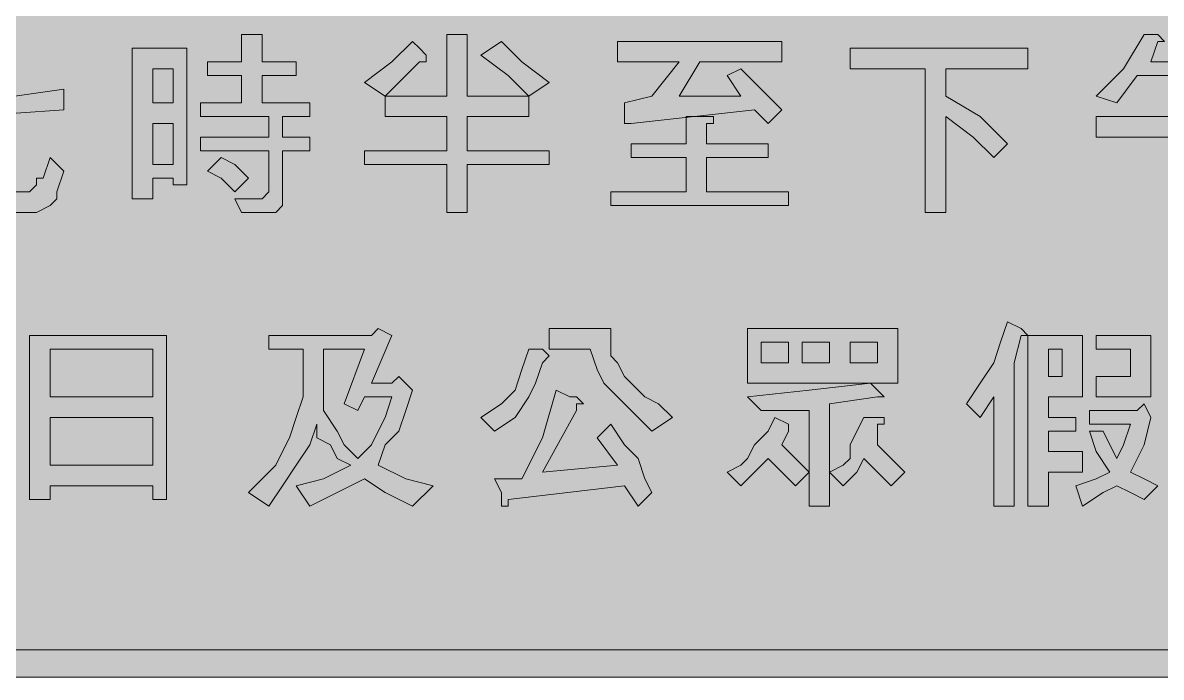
# Model space of a CAD drawing. Header units: metres. Extents: x 12 to 555, y 31 to 239.
# Drawn here: x 165.2 to 365, y 31.4 to 146.3 of the extents above; entities that cross this region are included whole.
import ezdxf

# ---------------------------------------------------------------- set-up
doc = ezdxf.new("R2010")
doc.units = ezdxf.units.M
doc.layers.add('FILL_BLACK_000000', color=7, linetype='Continuous', true_color=0x000000)
doc.layers.add('FILL_WHITE_FFFFFF', color=7, linetype='Continuous', true_color=0xffffff)

msp = doc.modelspace()

# ---------------------------------------------------------------- hatches: boundary and pattern name
at = {"layer": 'FILL_BLACK_000000', "true_color": 0x000000}
h = msp.add_hatch(color=7, dxfattribs=at)
h.dxf.hatch_style = 1
h.paths.add_polyline_path([(548.59, 238.83), (550.26, 238.29), (551.7, 237.52), (552.81, 236.64), (554.46, 233.64), (555, 232.25), (555.16, 231.49), (555.21, 230.64), (555.21, 39.84), (555, 38.73), (554.46, 37.29), (552.81, 33.84), (551.7, 32.96), (550.26, 32.19), (548.59, 31.65), (546.81, 31.44), (20.01, 31.44), (19.16, 31.49), (18.4, 31.65), (17.01, 32.19), (14.01, 33.84), (12.36, 37.29), (11.82, 38.73), (11.61, 39.84), (11.61, 230.64), (11.63, 231.54), (11.76, 232.44), (12.12, 233.34), (12.81, 234.24), (12.96, 234.99), (13.32, 235.76), (14.01, 236.64), (14.89, 237.33), (15.66, 237.69), (16.41, 237.84), (17.31, 238.53), (18.21, 238.89), (19.11, 239.02), (20.01, 239.04), (546.81, 239.04), (548.59, 238.83)])
h.paths.add_polyline_path([(18.43, 234.01), (17.82, 233.73), (17.31, 233.34), (16.92, 232.83), (16.63, 232.21), (16.47, 231.48), (16.41, 230.64), (16.41, 39.84), (16.41, 38.64), (16.56, 38.04), (16.92, 37.63), (17.21, 37.49), (17.61, 37.44), (17.66, 37.04), (17.82, 36.75), (18.36, 36.39), (19.13, 36.26), (20.01, 36.24), (546.81, 36.24), (548.01, 36.24), (548.72, 36.26), (549.21, 36.39), (549.7, 36.75), (550.41, 37.44), (551.01, 38.19), (551.42, 38.96), (551.61, 39.84), (551.61, 230.64), (551.46, 231.24), (551.1, 231.65), (550.81, 231.79), (550.41, 231.84), (550.41, 233.04), (549.51, 233.73), (548.61, 234.09), (547.71, 234.22), (546.81, 234.24), (20.01, 234.24), (19.17, 234.18), (18.43, 234.01)], flags=16)
h = msp.add_hatch(color=7, dxfattribs=at)
h.dxf.hatch_style = 1
h.paths.add_polyline_path([(155.61, 144.24), (156.81, 143.04), (155.61, 143.04), (155.61, 141.84), (155.61, 132.24), (172.41, 134.64), (172.41, 131.04), (155.61, 129.84), (155.61, 120.24), (155.61, 119.04), (155.61, 117.84), (155.61, 116.64), (156.81, 116.64), (165.21, 116.64), (166.41, 116.64), (167.61, 117.84), (167.61, 119.04), (168.81, 119.04), (170.01, 122.64), (172.41, 120.24), (171.21, 116.64), (171.21, 115.44), (170.01, 114.24), (167.61, 113.04), (166.41, 113.04), (156.81, 113.04), (154.41, 114.24), (152.01, 114.24), (152.01, 116.64), (152.01, 119.04), (152.01, 128.64), (141.21, 127.44), (141.21, 131.04), (152.01, 132.24), (152.01, 144.24), (154.41, 144.24), (155.61, 144.24)])
h = msp.add_hatch(color=7, dxfattribs=at)
h.dxf.hatch_style = 1
h.paths.add_polyline_path([(203.61, 137.04), (197.61, 137.04), (197.61, 139.44), (203.61, 139.44), (203.61, 144.24), (207.21, 144.24), (207.21, 143.04), (207.21, 139.44), (213.21, 139.44), (213.21, 137.04), (207.21, 137.04), (207.21, 132.24), (215.61, 132.24), (215.61, 129.84), (210.81, 129.84), (210.81, 126.24), (215.61, 126.24), (215.61, 123.84), (210.81, 123.84), (210.81, 116.64), (210.81, 114.24), (209.61, 113.04), (208.41, 113.04), (206.01, 113.04), (203.61, 113.04), (202.41, 115.44), (206.01, 115.44), (207.21, 115.44), (208.41, 116.64), (208.41, 117.84), (208.41, 123.84), (196.41, 123.84), (196.41, 126.24), (208.41, 126.24), (208.41, 129.84), (196.41, 129.84), (196.41, 132.24), (203.61, 132.24), (203.61, 137.04)])
h = msp.add_hatch(color=7, dxfattribs=at)
h.dxf.hatch_style = 1
h.paths.add_polyline_path([(239.61, 144.24), (242.01, 144.24), (243.21, 144.24), (243.21, 143.04), (243.21, 133.44), (254.01, 133.44), (254.01, 129.84), (243.21, 129.84), (243.21, 123.84), (257.61, 123.84), (257.61, 121.44), (243.21, 121.44), (243.21, 113.04), (239.61, 113.04), (239.61, 121.44), (225.21, 121.44), (225.21, 123.84), (239.61, 123.84), (239.61, 129.84), (228.81, 129.84), (228.81, 133.44), (239.61, 133.44), (239.61, 144.24)])
h = msp.add_hatch(color=7, dxfattribs=at)
h.dxf.hatch_style = 1
h.paths.add_polyline_path([(358.41, 138.24), (362.01, 144.24), (364.41, 144.24), (365.61, 143.04), (364.41, 143.04), (363.21, 139.44), (382.41, 139.44), (382.41, 137.04), (371.61, 137.04), (371.61, 129.84), (384.81, 129.84), (384.81, 126.24), (371.61, 126.24), (371.61, 113.04), (368.01, 113.04), (368.01, 126.24), (353.61, 126.24), (353.61, 129.84), (368.01, 129.84), (368.01, 137.04), (360.81, 137.04), (357.21, 132.24), (353.61, 133.44), (358.41, 138.24)])
h = msp.add_hatch(color=7, dxfattribs=at)
h.dxf.hatch_style = 1
h.paths.add_polyline_path([(236.01, 140.64), (236.01, 139.44), (234.81, 139.44), (232.41, 137.04), (228.81, 133.44), (225.21, 135.84), (230.01, 139.44), (233.61, 143.04), (234.81, 141.84), (236.01, 140.64)])
h = msp.add_hatch(color=7, dxfattribs=at)
h.dxf.hatch_style = 1
h.paths.add_polyline_path([(252.81, 139.44), (257.61, 135.84), (254.01, 133.44), (250.41, 137.04), (245.61, 140.64), (249.21, 143.04), (252.81, 139.44)])
h = msp.add_hatch(color=7, dxfattribs=at)
h.dxf.hatch_style = 1
h.paths.add_polyline_path([(269.61, 143.04), (298.41, 143.04), (298.41, 139.44), (284.01, 139.44), (280.41, 133.44), (291.21, 133.44), (288.81, 137.04), (291.21, 138.24), (294.81, 134.64), (298.41, 131.04), (296.01, 128.64), (293.61, 131.04), (272.01, 128.64), (270.81, 128.64), (270.81, 132.24), (275.61, 133.44), (280.41, 139.44), (269.61, 139.44), (269.61, 143.04)])
h = msp.add_hatch(color=7, dxfattribs=at)
h.dxf.hatch_style = 1
h.paths.add_polyline_path([(191.61, 117.84), (191.61, 119.04), (188.01, 119.04), (188.01, 115.44), (184.41, 115.44), (184.41, 117.84), (184.41, 141.84), (194.01, 141.84), (194.01, 117.84), (191.61, 117.84)])
h.paths.add_polyline_path([(188.01, 138.24), (188.01, 132.24), (191.61, 132.24), (191.61, 138.24), (188.01, 138.24)], flags=16)
h.paths.add_polyline_path([(191.61, 128.64), (188.01, 128.64), (188.01, 121.44), (191.61, 121.44), (191.61, 128.64)], flags=16)
h = msp.add_hatch(color=7, dxfattribs=at)
h.dxf.hatch_style = 1
h.paths.add_polyline_path([(341.61, 141.84), (341.61, 138.24), (327.21, 138.24), (327.21, 133.44), (333.21, 129.84), (338.01, 125.04), (335.61, 122.64), (332.01, 126.24), (327.21, 129.84), (327.21, 113.04), (323.61, 113.04), (323.61, 138.24), (310.41, 138.24), (310.41, 141.84), (341.61, 141.84)])
h = msp.add_hatch(color=7, dxfattribs=at)
h.dxf.hatch_style = 1
h.paths.add_polyline_path([(268.41, 116.64), (281.61, 116.64), (281.61, 122.64), (272.01, 122.64), (272.01, 125.04), (281.61, 125.04), (281.61, 129.84), (285.21, 129.84), (286.41, 129.84), (286.41, 128.64), (285.21, 128.64), (285.21, 125.04), (296.01, 125.04), (296.01, 122.64), (285.21, 122.64), (285.21, 116.64), (299.61, 116.64), (299.61, 114.24), (268.41, 114.24), (268.41, 116.64)])
h = msp.add_hatch(color=7, dxfattribs=at)
h.dxf.hatch_style = 1
h.paths.add_polyline_path([(202.41, 121.44), (204.81, 119.04), (202.41, 116.64), (200.01, 119.04), (197.61, 120.24), (200.01, 122.64), (202.41, 121.44)])
h = msp.add_hatch(color=7, dxfattribs=at)
h.dxf.hatch_style = 1
h.paths.add_polyline_path([(227.61, 92.64), (230.01, 91.44), (226.41, 83.04), (230.01, 83.04), (231.21, 84.24), (233.61, 81.84), (232.41, 78.24), (231.21, 74.64), (228.81, 72.24), (227.61, 68.64), (232.41, 66.24), (237.21, 65.04), (233.61, 61.44), (228.81, 63.84), (225.21, 66.24), (220.41, 63.84), (215.61, 61.44), (213.21, 65.04), (218.01, 66.24), (222.81, 68.64), (220.41, 69.84), (219.21, 72.24), (216.81, 73.44), (216.81, 75.84), (215.61, 72.24), (213.21, 68.64), (210.81, 65.04), (208.41, 61.44), (204.81, 63.84), (207.21, 66.24), (209.61, 68.64), (210.81, 71.04), (212.01, 73.44), (213.21, 77.04), (214.41, 80.64), (214.41, 84.24), (214.41, 89.04), (208.41, 89.04), (208.41, 91.44), (226.41, 91.44), (227.61, 92.64)])
h.paths.add_polyline_path([(218.01, 78.24), (220.41, 74.64), (221.61, 72.24), (224.01, 69.84), (226.41, 72.24), (227.61, 74.64), (228.81, 77.04), (230.01, 80.64), (225.21, 80.64), (224.01, 78.24), (221.61, 79.44), (225.21, 89.04), (218.01, 89.04), (218.01, 80.64), (218.01, 78.24)], flags=16)
h = msp.add_hatch(color=7, dxfattribs=at)
h.dxf.hatch_style = 1
h.paths.add_polyline_path([(268.41, 92.64), (268.41, 90.24), (268.41, 87.84), (269.61, 86.64), (270.81, 84.24), (272.01, 83.04), (274.41, 80.64), (276.81, 79.44), (279.21, 77.04), (275.61, 74.64), (270.81, 79.44), (267.21, 83.04), (266.01, 85.44), (264.81, 89.04), (257.61, 89.04), (257.61, 92.64), (268.41, 92.64)])
h = msp.add_hatch(color=7, dxfattribs=at)
h.dxf.hatch_style = 1
h.paths.add_polyline_path([(292.41, 92.64), (318.81, 92.64), (318.81, 83.04), (292.41, 83.04), (292.41, 92.64)])
h.paths.add_polyline_path([(294.81, 86.64), (299.61, 86.64), (299.61, 90.24), (294.81, 90.24), (294.81, 86.64)], flags=16)
h.paths.add_polyline_path([(302.01, 90.24), (302.01, 86.64), (306.81, 86.64), (306.81, 90.24), (302.01, 90.24)], flags=16)
h.paths.add_polyline_path([(315.21, 90.24), (310.41, 90.24), (310.41, 86.64), (315.21, 86.64), (315.21, 90.24)], flags=16)
h = msp.add_hatch(color=7, dxfattribs=at)
h.dxf.hatch_style = 1
h.paths.add_polyline_path([(341.61, 91.44), (340.41, 91.44), (339.21, 86.64), (339.21, 61.44), (335.61, 61.44), (335.61, 80.64), (333.21, 77.04), (330.81, 79.44), (333.21, 83.04), (335.61, 86.64), (336.81, 90.24), (338.01, 93.84), (340.41, 92.64), (341.61, 91.44)])
h = msp.add_hatch(color=7, dxfattribs=at)
h.dxf.hatch_style = 1
h.paths.add_polyline_path([(190.41, 62.64), (188.01, 62.64), (188.01, 65.04), (170.01, 65.04), (170.01, 62.64), (166.41, 62.64), (166.41, 91.44), (190.41, 91.44), (190.41, 62.64)])
h.paths.add_polyline_path([(170.01, 77.04), (170.01, 68.64), (188.01, 68.64), (188.01, 77.04), (170.01, 77.04)], flags=16)
h.paths.add_polyline_path([(188.01, 89.04), (170.01, 89.04), (170.01, 80.64), (188.01, 80.64), (188.01, 89.04)], flags=16)
h = msp.add_hatch(color=7, dxfattribs=at)
h.dxf.hatch_style = 1
h.paths.add_polyline_path([(351.21, 80.64), (345.21, 80.64), (345.21, 77.04), (350.01, 77.04), (350.01, 74.64), (345.21, 74.64), (345.21, 71.04), (351.21, 71.04), (351.21, 67.44), (345.21, 67.44), (345.21, 61.44), (341.61, 61.44), (341.61, 91.44), (351.21, 91.44), (351.21, 80.64)])
h.paths.add_polyline_path([(347.61, 89.04), (345.21, 89.04), (345.21, 84.24), (347.61, 84.24), (347.61, 89.04)], flags=16)
h = msp.add_hatch(color=7, dxfattribs=at)
h.dxf.hatch_style = 1
h.paths.add_polyline_path([(363.21, 91.44), (363.21, 80.64), (353.61, 80.64), (353.61, 84.24), (359.61, 84.24), (359.61, 89.04), (353.61, 89.04), (353.61, 91.44), (363.21, 91.44)])
h = msp.add_hatch(color=7, dxfattribs=at)
h.dxf.hatch_style = 1
h.paths.add_polyline_path([(257.61, 87.84), (256.41, 86.64), (255.21, 83.04), (254.01, 80.64), (251.61, 77.04), (248.01, 74.64), (245.61, 77.04), (249.21, 79.44), (251.61, 81.84), (252.81, 85.44), (254.01, 89.04), (256.41, 89.04), (257.61, 87.84)])
h = msp.add_hatch(color=7, dxfattribs=at)
h.dxf.hatch_style = 1
h.paths.add_polyline_path([(303.21, 81.84), (314.01, 83.04), (315.21, 81.84), (316.41, 80.64), (315.21, 80.64), (306.81, 79.44), (306.81, 61.44), (303.21, 61.44), (303.21, 78.24), (294.81, 78.24), (292.41, 80.64), (303.21, 81.84)])
h = msp.add_hatch(color=7, dxfattribs=at)
h.dxf.hatch_style = 1
h.paths.add_polyline_path([(262.41, 80.64), (263.61, 79.44), (262.41, 79.44), (262.41, 78.24), (256.41, 67.44), (269.61, 68.64), (266.01, 73.44), (268.41, 75.84), (270.81, 72.24), (273.21, 69.84), (274.41, 66.24), (275.61, 63.84), (273.21, 61.44), (270.81, 65.04), (250.41, 62.64), (250.41, 61.44), (249.21, 61.44), (249.21, 62.64), (249.21, 63.84), (248.01, 66.24), (252.81, 66.24), (256.41, 73.44), (258.81, 81.84), (261.21, 80.64), (262.41, 80.64)])
h = msp.add_hatch(color=7, dxfattribs=at)
h.dxf.hatch_style = 1
h.paths.add_polyline_path([(360.81, 78.24), (362.01, 79.44), (363.21, 77.04), (362.01, 72.24), (359.61, 67.44), (362.01, 66.24), (364.41, 65.04), (362.01, 62.64), (359.61, 63.84), (357.21, 65.04), (354.81, 63.84), (351.21, 61.44), (350.01, 65.04), (353.61, 66.24), (356.01, 67.44), (353.61, 71.04), (352.41, 74.64), (354.81, 74.64), (356.01, 72.24), (357.21, 69.84), (358.41, 72.24), (359.61, 75.84), (352.41, 75.84), (352.41, 78.24), (360.81, 78.24)])
h = msp.add_hatch(color=7, dxfattribs=at)
h.dxf.hatch_style = 1
h.paths.add_polyline_path([(299.61, 75.84), (299.61, 74.64), (298.41, 72.24), (300.81, 69.84), (303.21, 67.44), (300.81, 65.04), (296.01, 69.84), (293.61, 67.44), (291.21, 65.04), (288.81, 67.44), (291.21, 68.64), (292.41, 69.84), (293.61, 72.24), (296.01, 74.64), (297.21, 77.04), (299.61, 75.84)])
h = msp.add_hatch(color=7, dxfattribs=at)
h.dxf.hatch_style = 1
h.paths.add_polyline_path([(315.21, 77.04), (316.41, 77.04), (316.41, 75.84), (315.21, 75.84), (315.21, 73.44), (315.21, 72.24), (317.61, 69.84), (318.81, 68.64), (320.01, 67.44), (317.61, 65.04), (315.21, 67.44), (312.81, 69.84), (311.61, 67.44), (309.21, 65.04), (306.81, 67.44), (309.21, 68.64), (310.41, 69.84), (310.41, 72.24), (311.61, 74.64), (312.81, 77.04), (315.21, 77.04)])
at = {"layer": 'FILL_WHITE_FFFFFF', "true_color": 0xffffff}
h = msp.add_hatch(color=7, dxfattribs=at)
h.dxf.hatch_style = 1
h.paths.add_polyline_path([(546.81, 234.24), (548.01, 234.24), (548.72, 234.22), (549.21, 234.09), (549.7, 233.73), (550.41, 233.04), (550.41, 231.84), (550.81, 231.79), (551.1, 231.65), (551.46, 231.24), (551.61, 230.64), (551.61, 39.84), (551.42, 38.96), (551.01, 38.19), (550.41, 37.44), (549.51, 36.75), (548.61, 36.39), (547.71, 36.26), (546.81, 36.24), (20.01, 36.24), (19.13, 36.26), (18.36, 36.39), (17.82, 36.75), (17.66, 37.04), (17.61, 37.44), (17.21, 37.49), (16.92, 37.65), (16.56, 38.19), (16.43, 38.96), (16.41, 39.84), (16.41, 230.64), (16.47, 231.48), (16.63, 232.21), (16.92, 232.83), (17.31, 233.34), (17.82, 233.73), (18.43, 234.01), (19.17, 234.18), (20.01, 234.24), (546.81, 234.24)])

# ---------------------------------------------------------------- linework, layer by layer
at = {"layer": 'FILL_BLACK_000000', "lineweight": 0, "true_color": 0x000000}
for points in [[(546.81, 234.24), (20.01, 234.24), (19.17, 234.18), (18.43, 234.01), (17.82, 233.73), (17.31, 233.34), (16.92, 232.83), (16.63, 232.21), (16.47, 231.48), (16.41, 230.64), (16.41, 39.84), (16.41, 38.64), (16.56, 38.04), (16.92, 37.63), (17.21, 37.49), (17.61, 37.44), (17.66, 37.04), (17.82, 36.75), (18.36, 36.39), (19.13, 36.26), (20.01, 36.24), (546.81, 36.24)], [(155.61, 132.24), (172.41, 134.64), (172.41, 131.04), (155.61, 129.84)], [(156.81, 116.64), (165.21, 116.64), (166.41, 116.64), (167.61, 117.84), (167.61, 119.04), (168.81, 119.04), (170.01, 122.64), (172.41, 120.24), (171.21, 116.64), (171.21, 115.44), (170.01, 114.24), (167.61, 113.04), (166.41, 113.04), (156.81, 113.04)], [(546.81, 31.44), (20.01, 31.44)]]:
    msp.add_lwpolyline(points, dxfattribs=at)
for points in [[(203.61, 137.04), (197.61, 137.04), (197.61, 139.44), (203.61, 139.44), (203.61, 144.24), (207.21, 144.24), (207.21, 143.04), (207.21, 139.44), (213.21, 139.44), (213.21, 137.04), (207.21, 137.04), (207.21, 132.24), (215.61, 132.24), (215.61, 129.84), (210.81, 129.84), (210.81, 126.24), (215.61, 126.24), (215.61, 123.84), (210.81, 123.84), (210.81, 116.64), (210.81, 114.24), (209.61, 113.04), (208.41, 113.04), (206.01, 113.04), (203.61, 113.04), (202.41, 115.44), (206.01, 115.44), (207.21, 115.44), (208.41, 116.64), (208.41, 117.84), (208.41, 123.84), (196.41, 123.84), (196.41, 126.24), (208.41, 126.24), (208.41, 129.84), (196.41, 129.84), (196.41, 132.24), (203.61, 132.24)], [(239.61, 144.24), (242.01, 144.24), (243.21, 144.24), (243.21, 143.04), (243.21, 133.44), (254.01, 133.44), (254.01, 129.84), (243.21, 129.84), (243.21, 123.84), (257.61, 123.84), (257.61, 121.44), (243.21, 121.44), (243.21, 113.04), (239.61, 113.04), (239.61, 121.44), (225.21, 121.44), (225.21, 123.84), (239.61, 123.84), (239.61, 129.84), (228.81, 129.84), (228.81, 133.44), (239.61, 133.44)], [(358.41, 138.24), (362.01, 144.24), (364.41, 144.24), (365.61, 143.04), (364.41, 143.04), (363.21, 139.44), (382.41, 139.44), (382.41, 137.04), (371.61, 137.04), (371.61, 129.84), (384.81, 129.84), (384.81, 126.24), (371.61, 126.24), (371.61, 113.04), (368.01, 113.04), (368.01, 126.24), (353.61, 126.24), (353.61, 129.84), (368.01, 129.84), (368.01, 137.04), (360.81, 137.04), (357.21, 132.24), (353.61, 133.44)], [(236.01, 140.64), (236.01, 139.44), (234.81, 139.44), (232.41, 137.04), (228.81, 133.44), (225.21, 135.84), (230.01, 139.44), (233.61, 143.04), (234.81, 141.84)], [(252.81, 139.44), (257.61, 135.84), (254.01, 133.44), (250.41, 137.04), (245.61, 140.64), (249.21, 143.04)], [(269.61, 143.04), (298.41, 143.04), (298.41, 139.44), (284.01, 139.44), (280.41, 133.44), (291.21, 133.44), (288.81, 137.04), (291.21, 138.24), (294.81, 134.64), (298.41, 131.04), (296.01, 128.64), (293.61, 131.04), (272.01, 128.64), (270.81, 128.64), (270.81, 132.24), (275.61, 133.44), (280.41, 139.44), (269.61, 139.44)], [(191.61, 117.84), (191.61, 119.04), (188.01, 119.04), (188.01, 115.44), (184.41, 115.44), (184.41, 117.84), (184.41, 141.84), (194.01, 141.84), (194.01, 117.84)], [(341.61, 141.84), (341.61, 138.24), (327.21, 138.24), (327.21, 133.44), (333.21, 129.84), (338.01, 125.04), (335.61, 122.64), (332.01, 126.24), (327.21, 129.84), (327.21, 113.04), (323.61, 113.04), (323.61, 138.24), (310.41, 138.24), (310.41, 141.84)], [(188.01, 138.24), (188.01, 132.24), (191.61, 132.24), (191.61, 138.24)], [(191.61, 128.64), (188.01, 128.64), (188.01, 121.44), (191.61, 121.44)], [(268.41, 116.64), (281.61, 116.64), (281.61, 122.64), (272.01, 122.64), (272.01, 125.04), (281.61, 125.04), (281.61, 129.84), (285.21, 129.84), (286.41, 129.84), (286.41, 128.64), (285.21, 128.64), (285.21, 125.04), (296.01, 125.04), (296.01, 122.64), (285.21, 122.64), (285.21, 116.64), (299.61, 116.64), (299.61, 114.24), (268.41, 114.24)], [(202.41, 121.44), (204.81, 119.04), (202.41, 116.64), (200.01, 119.04), (197.61, 120.24), (200.01, 122.64)], [(227.61, 92.64), (230.01, 91.44), (226.41, 83.04), (230.01, 83.04), (231.21, 84.24), (233.61, 81.84), (232.41, 78.24), (231.21, 74.64), (228.81, 72.24), (227.61, 68.64), (232.41, 66.24), (237.21, 65.04), (233.61, 61.44), (228.81, 63.84), (225.21, 66.24), (220.41, 63.84), (215.61, 61.44), (213.21, 65.04), (218.01, 66.24), (222.81, 68.64), (220.41, 69.84), (219.21, 72.24), (216.81, 73.44), (216.81, 75.84), (215.61, 72.24), (213.21, 68.64), (210.81, 65.04), (208.41, 61.44), (204.81, 63.84), (207.21, 66.24), (209.61, 68.64), (210.81, 71.04), (212.01, 73.44), (213.21, 77.04), (214.41, 80.64), (214.41, 84.24), (214.41, 89.04), (208.41, 89.04), (208.41, 91.44), (226.41, 91.44)], [(268.41, 92.64), (268.41, 90.24), (268.41, 87.84), (269.61, 86.64), (270.81, 84.24), (272.01, 83.04), (274.41, 80.64), (276.81, 79.44), (279.21, 77.04), (275.61, 74.64), (270.81, 79.44), (267.21, 83.04), (266.01, 85.44), (264.81, 89.04), (257.61, 89.04), (257.61, 92.64)], [(292.41, 92.64), (318.81, 92.64), (318.81, 83.04), (292.41, 83.04)], [(341.61, 91.44), (340.41, 91.44), (339.21, 86.64), (339.21, 61.44), (335.61, 61.44), (335.61, 80.64), (333.21, 77.04), (330.81, 79.44), (333.21, 83.04), (335.61, 86.64), (336.81, 90.24), (338.01, 93.84), (340.41, 92.64)], [(190.41, 62.64), (188.01, 62.64), (188.01, 65.04), (170.01, 65.04), (170.01, 62.64), (166.41, 62.64), (166.41, 91.44), (190.41, 91.44)], [(294.81, 86.64), (299.61, 86.64), (299.61, 90.24), (294.81, 90.24)], [(302.01, 90.24), (302.01, 86.64), (306.81, 86.64), (306.81, 90.24)], [(315.21, 90.24), (310.41, 90.24), (310.41, 86.64), (315.21, 86.64)], [(351.21, 80.64), (345.21, 80.64), (345.21, 77.04), (350.01, 77.04), (350.01, 74.64), (345.21, 74.64), (345.21, 71.04), (351.21, 71.04), (351.21, 67.44), (345.21, 67.44), (345.21, 61.44), (341.61, 61.44), (341.61, 91.44), (351.21, 91.44)], [(363.21, 91.44), (363.21, 80.64), (353.61, 80.64), (353.61, 84.24), (359.61, 84.24), (359.61, 89.04), (353.61, 89.04), (353.61, 91.44)], [(188.01, 89.04), (170.01, 89.04), (170.01, 80.64), (188.01, 80.64)], [(218.01, 78.24), (220.41, 74.64), (221.61, 72.24), (224.01, 69.84), (226.41, 72.24), (227.61, 74.64), (228.81, 77.04), (230.01, 80.64), (225.21, 80.64), (224.01, 78.24), (221.61, 79.44), (225.21, 89.04), (218.01, 89.04), (218.01, 80.64)], [(257.61, 87.84), (256.41, 86.64), (255.21, 83.04), (254.01, 80.64), (251.61, 77.04), (248.01, 74.64), (245.61, 77.04), (249.21, 79.44), (251.61, 81.84), (252.81, 85.44), (254.01, 89.04), (256.41, 89.04)], [(347.61, 89.04), (345.21, 89.04), (345.21, 84.24), (347.61, 84.24)], [(303.21, 81.84), (314.01, 83.04), (315.21, 81.84), (316.41, 80.64), (315.21, 80.64), (306.81, 79.44), (306.81, 61.44), (303.21, 61.44), (303.21, 78.24), (294.81, 78.24), (292.41, 80.64)], [(262.41, 80.64), (263.61, 79.44), (262.41, 79.44), (262.41, 78.24), (256.41, 67.44), (269.61, 68.64), (266.01, 73.44), (268.41, 75.84), (270.81, 72.24), (273.21, 69.84), (274.41, 66.24), (275.61, 63.84), (273.21, 61.44), (270.81, 65.04), (250.41, 62.64), (250.41, 61.44), (249.21, 61.44), (249.21, 62.64), (249.21, 63.84), (248.01, 66.24), (252.81, 66.24), (256.41, 73.44), (258.81, 81.84), (261.21, 80.64)], [(360.81, 78.24), (362.01, 79.44), (363.21, 77.04), (362.01, 72.24), (359.61, 67.44), (362.01, 66.24), (364.41, 65.04), (362.01, 62.64), (359.61, 63.84), (357.21, 65.04), (354.81, 63.84), (351.21, 61.44), (350.01, 65.04), (353.61, 66.24), (356.01, 67.44), (353.61, 71.04), (352.41, 74.64), (354.81, 74.64), (356.01, 72.24), (357.21, 69.84), (358.41, 72.24), (359.61, 75.84), (352.41, 75.84), (352.41, 78.24)], [(170.01, 77.04), (170.01, 68.64), (188.01, 68.64), (188.01, 77.04)], [(299.61, 75.84), (299.61, 74.64), (298.41, 72.24), (300.81, 69.84), (303.21, 67.44), (300.81, 65.04), (296.01, 69.84), (293.61, 67.44), (291.21, 65.04), (288.81, 67.44), (291.21, 68.64), (292.41, 69.84), (293.61, 72.24), (296.01, 74.64), (297.21, 77.04)], [(315.21, 77.04), (316.41, 77.04), (316.41, 75.84), (315.21, 75.84), (315.21, 73.44), (315.21, 72.24), (317.61, 69.84), (318.81, 68.64), (320.01, 67.44), (317.61, 65.04), (315.21, 67.44), (312.81, 69.84), (311.61, 67.44), (309.21, 65.04), (306.81, 67.44), (309.21, 68.64), (310.41, 69.84), (310.41, 72.24), (311.61, 74.64), (312.81, 77.04)]]:
    msp.add_lwpolyline(points, close=True, dxfattribs=at)
at = {"layer": 'FILL_WHITE_FFFFFF', "lineweight": 0, "true_color": 0xffffff}
msp.add_lwpolyline([(546.81, 36.24), (20.01, 36.24), (19.13, 36.26), (18.36, 36.39), (17.82, 36.75), (17.66, 37.04), (17.61, 37.44), (17.21, 37.49), (16.92, 37.65), (16.56, 38.19), (16.43, 38.96), (16.41, 39.84), (16.41, 230.64), (16.47, 231.48), (16.63, 232.21), (16.92, 232.83), (17.31, 233.34), (17.82, 233.73), (18.43, 234.01), (19.17, 234.18), (20.01, 234.24), (546.81, 234.24)], dxfattribs=at)

doc.saveas('drawing.dxf')
